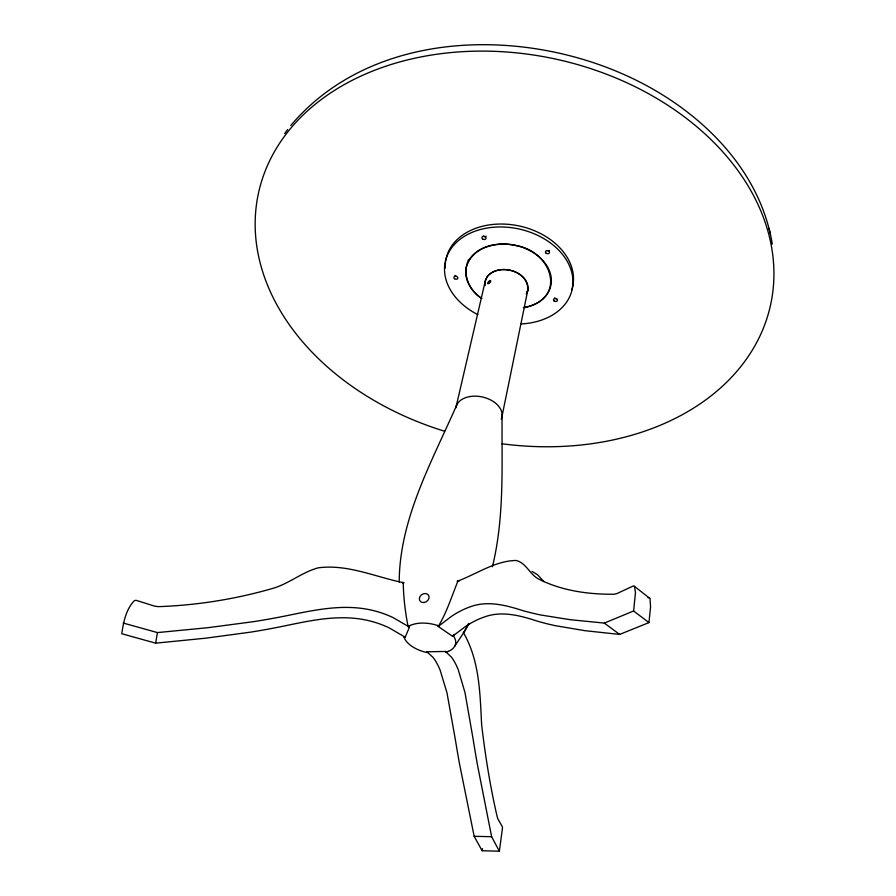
<?xml version="1.0" encoding="UTF-8"?>
<svg xmlns="http://www.w3.org/2000/svg" width="896" height="896" viewBox="0 0 896 896"><rect width="100%" height="100%" fill="white"/><g stroke="black" fill="none" stroke-linecap="round" stroke-linejoin="round"><path stroke-width="1.34" d="M501.794 417.435L527.71 290.595C529.458 270.917 499.05 262.517 487.323 276.528A21.347 15.546 12.3 0 0 485.262 281.109L455.997 407.232M399.19 582.019C399.538 518.504 431.995 461.53 456.781 404.902M458.002 580.888C451.797 596.12 446.757 612.528 438.211 626.461L452.536 636.283L465.987 626.136A93.184 49.448 -57.3 0 1 483.997 617.109C501.547 610.478 520.274 615.574 537.32 621.141A787.125 358.59 -40.1 0 0 555.587 625.733L585.066 630.694L619.64 634.424L648.962 622.597L650.574 606.805L650.014 598.55L634.502 586.387A3.203 1.859 -52.6 0 0 632.946 586.13L617.053 593.51A42.358 23.968 -52 0 1 613.894 594.238C588.134 594.496 560.862 590.621 537.846 578.626C529.57 573.81 525.907 562.811 516.152 560.47C495.018 560.784 476.526 574.224 457.162 581.269M404.085 582.837C375.838 577.158 347.458 563.864 318.17 567.851C302.232 572.141 289.296 583.419 273.493 588.19C236.32 599.021 197.411 605.259 158.715 606.637A38.954 32.323 5.7 0 1 154.694 606.166L136.506 600.432A2.934 2.464 3.4 0 0 134.254 600.768C126.022 609.291 123.334 622.406 121.8 633.741L155.646 643.16L205.71 638.187L250.835 632.106A607.466 407.355 8 0 0 280.37 626.786C308.09 621.107 336.717 614.219 365.042 619.853A90.149 79.117 20.8 0 1 388.976 627.771L405.216 637.19L409.461 627.077L408.016 626.091A310.33 238.437 35.3 0 1 403.234 582.602M410.379 625.408A26.723 14.538 12.3 0 1 439.141 626.035L438.211 626.461L451.685 616.202A93.778 48.798 -57.2 0 1 469.65 607.018C487.01 600.264 505.646 605.102 522.592 610.557A792.691 354.133 -40.4 0 0 540.714 614.981L569.968 619.674L604.318 623.09L633.606 610.994L635.466 592.67L634.502 586.387M155.646 643.16L157.438 632.587L208.006 627.682L253.579 621.656A612.987 408.139 8.2 0 0 283.394 616.37C311.394 610.702 340.29 603.848 368.872 609.571A91.101 79.542 20.8 0 1 393.042 617.579L409.461 627.077L408.016 626.091M445.861 652.142L445.458 651.47L426.899 651.762L432.936 657.294A89.197 30.016 -89.5 0 1 440.082 669.995L446.981 692.798L455.291 739.256A490.56 120.176 87.4 0 0 459.603 764.333L474.163 836.304L482.104 850.73L499.363 851.2L502.477 828.117A2.554 0.728 -89.1 0 0 502.186 826.459L497.963 819.056A34.07 9.688 -89.5 0 1 497.202 816.816C490.179 786.531 485.307 755.698 481.634 724.83C479.987 693.224 479.696 660.576 463.221 632.285M482.104 850.73L482.485 848.658M492.408 566.742C504.56 517.25 501.693 465.55 502.074 414.994M468.854 623.997L464.206 631.893L468.227 624.03M454.182 634.323L452.536 636.283L453.645 635.454M526.624 292.846L527.71 290.595A22.266 16.218 12.3 0 0 525.795 280.504A21.235 15.467 12.3 0 0 521.965 276.046A21.459 15.624 12.3 0 0 516.6 272.53A21.997 16.016 12.3 0 0 503.339 269.528A21.896 15.949 12.3 0 0 491.31 272.866A21.605 15.736 12.3 0 0 487.323 276.528L485.262 281.109A22.266 16.229 12.3 0 0 485.218 285.522M427.459 652.12L426.899 651.762L427.347 652.366M454.619 646.33L464.251 631.848M284.693 133.571L287.65 129.517M290.741 125.541C369.779 31.954 513.934 27.182 620.043 72.8L620.424 72.968C692.216 103.645 759.102 164.013 772.307 244.093M523.354 307.53C567.974 300.014 552.44 251.014 515.648 245.459C497.034 241.282 471.755 246.826 466.189 267.602C464.688 279.899 471.542 292.062 481.902 298.424M474.163 836.304L491.635 836.718L499.363 851.2M123.234 623.056L157.438 632.587M403.973 636.832L405.216 637.19L403.973 636.832A26.768 14.571 12.3 0 0 427.258 652.59M532.022 571.379L537.634 574.829L543.962 581.706M604.318 623.09L619.64 634.424M633.606 610.994L648.962 622.597M769.014 228.446L770.269 233.554M491.635 836.718L477.378 764.49A492.05 116.301 87.3 0 1 473.155 739.312L465.013 692.675L458.27 669.782A89.555 29.109 -89.6 0 0 451.326 657.026L445.458 651.47L445.827 652.221A26.454 14.403 12.3 0 0 448.493 651.269M408.117 626.584L408.139 626.707A26.152 14.235 12.3 0 1 410.424 625.442M481.275 298.379A43.266 31.73 12.3 0 1 480.458 249.402A43.266 31.73 12.3 0 1 545.014 263.11A43.266 31.73 12.3 0 1 524.776 307.619M527.722 290.595A21.347 15.546 12.3 0 1 526.266 294.056M444.573 431.222A262.069 194.242 12.3 0 1 319.85 100.61A262.069 194.242 12.3 0 1 753.424 195.339A262.069 194.242 12.3 0 1 501.973 443.766M477.803 314.63A64.926 47.622 12.3 0 1 463.714 236.746A64.926 47.622 12.3 0 1 565.566 258.619A64.926 47.622 12.3 0 1 521.136 323.938M445.301 267.96A64.803 47.634 12.3 0 1 515.827 225.31A64.803 47.634 12.3 0 1 571.738 289.901M456.221 276.259A2.005 1.456 14.6 0 1 454.944 275.43M467.253 263.178A43.187 31.741 12.3 0 1 468.563 259.538M486.214 236.208A2.072 1.557 13.9 0 1 483.325 236.062M556.584 298.547A2.005 1.456 10 0 1 554.501 297.898M549.461 250.454A2.072 1.557 10.6 0 1 547.187 250.555M455.885 407.826A23.464 15.546 12.3 0 1 483.314 397.208A23.464 15.546 12.3 0 1 501.2 419.182M453.398 635.88A26.69 14.526 12.3 0 1 448.594 651.336M458.114 580.563A40.477 22.882 12.3 0 1 459.178 581.09M402.427 583.083A40.141 22.691 12.3 0 1 403.166 582.277M489.485 280.717A2.072 0.93 -45.3 0 1 490.683 281.344A2.072 0.93 -45.3 0 1 488.846 283.517M488.858 283.27A2.072 0.672 -46.4 0 1 487.614 283.237A2.072 0.672 -46.4 0 1 489.373 281.008M648.066 597.722A3.181 1.882 -52.6 0 1 649.634 597.99M454.586 278.701A2.016 1.456 14.6 0 0 457.834 278.275A2.016 1.456 14.6 0 0 455.269 276.259A2.016 1.456 14.6 0 0 454.586 278.701M482.462 238.818A2.072 1.557 13.9 0 0 485.934 238.616A2.072 1.557 13.9 0 0 483.549 236.342A2.072 1.557 13.9 0 0 482.462 238.818M545.787 252.896A2.072 1.557 10.7 0 0 549.338 252.952A2.072 1.557 10.7 0 0 547.299 250.566A2.072 1.557 10.7 0 0 545.787 252.896M554.277 301.09A2.016 1.456 10 0 0 557.469 300.373A2.016 1.456 10 0 0 554.725 298.603A2.016 1.456 10 0 0 554.277 301.09M424.11 602.515A5.13 4.222 -34.3 0 0 428.467 595.179A5.13 4.222 -34.3 0 0 420.056 596.434A5.13 4.222 -34.3 0 0 424.11 602.515"/></g></svg>
